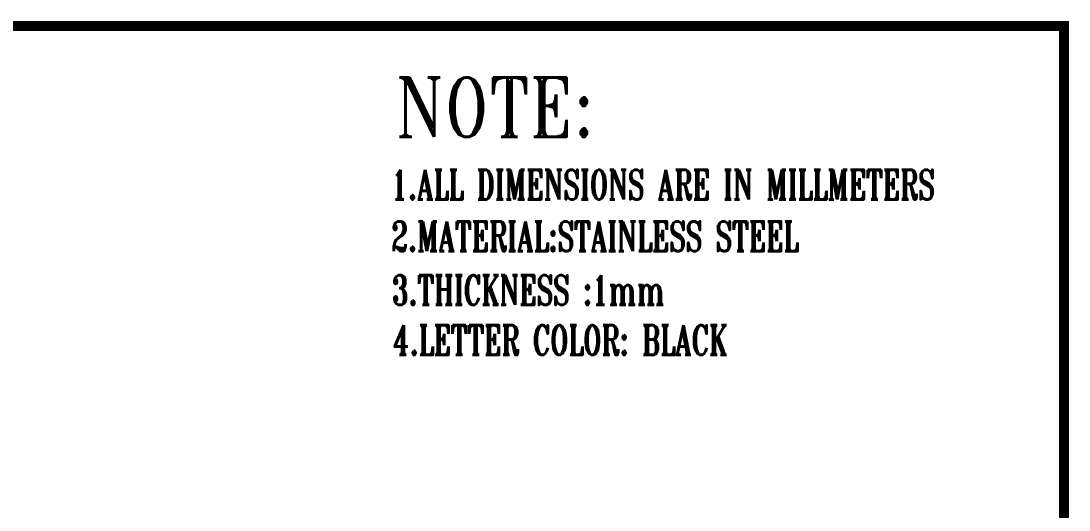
# Model space of a CAD drawing. Header units: millimetres. Extents: x 248233 to 259628, y -181361 to -174035.
# Drawn here: x 259518.3 to 259627.5, y -180995.5 to -180944.5 of the extents above; entities that cross this region are included whole.
import ezdxf

# ---------------------------------------------------------------- set-up
doc = ezdxf.new("R2010")
doc.units = ezdxf.units.MM
doc.header["$LTSCALE"] = 13
doc.layers.add('1', color=4, linetype='Continuous')
doc.layers.add('图层2', color=3, linetype='Continuous')
doc.styles.add('DWG_BLOCK', font='romant.shx', dxfattribs={"width": 0.8})

msp = doc.modelspace()

# ---------------------------------------------------------------- linework, layer by layer
at = {"layer": '1', "color": 0, "linetype": 'Continuous'}
msp.add_line((259627.004, -180945.005), (259627.004, -181294.025), dxfattribs=at)
at = {"layer": '1', "const_width": 1.05}
msp.add_lwpolyline([(259409.654, -180945.005), (259627.004, -180945.005), (259627.004, -181294.025), (259409.654, -181294.025), (259409.654, -180945.005), (259627.004, -180945.005)], dxfattribs=at)

# ---------------------------------------------------------------- texts
at = {"layer": '图层2', "color": 3, "style": 'DWG_BLOCK'}
for s, height, width, p in [('NOTE:', 6.1876, 0.8, (259557.343, -180956.569)), ('1.ALL DIMENSIONS ARE IN MILLMETERS', 3.0938, 0.65, (259556.921, -180963.088)), ('2.MATERIAL:STAINLESS STEEL', 3.0938, 0.65, (259556.921, -180968.471)), ('3.THICKNESS :1mm', 3.0938, 0.65, (259556.974, -180974.087)), ('4.LETTER COLOR: BLACK', 3.0938, 0.65, (259557.095, -180979.297))]:
    msp.add_text(s, height=height, dxfattribs=dict(at, width=width)).set_placement(p)

doc.saveas('drawing.dxf')
